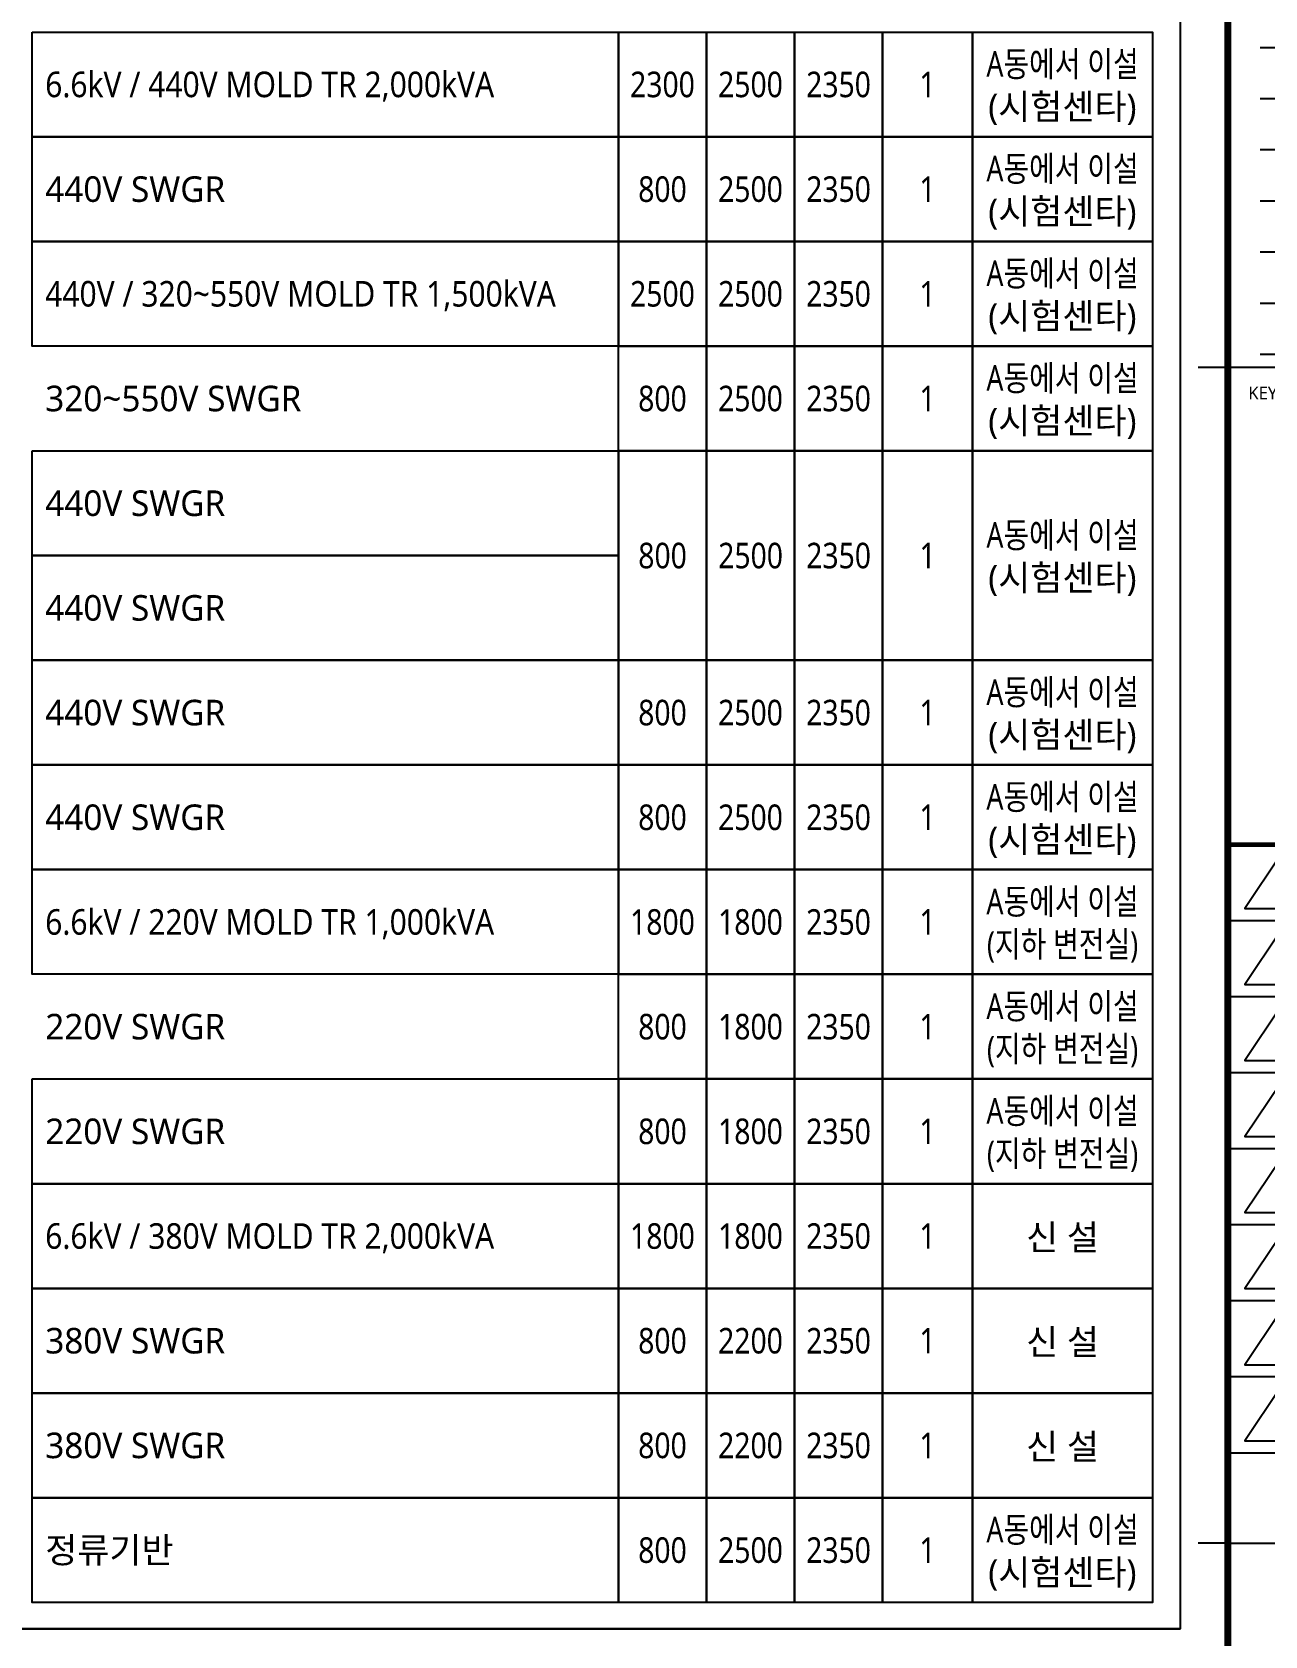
# Model space of a CAD drawing. Header units: millimetres. Extents: x 3355 to 129505, y 4600 to 34300.
# Drawn here: x 75062 to 82297, y 12007 to 21418 of the extents above; entities that cross this region are included whole.
import ezdxf
from ezdxf.enums import TextEntityAlignment as Align
from ezdxf.xclip import XClip

# ---------------------------------------------------------------- set-up
doc = ezdxf.new("R2010")
doc.units = ezdxf.units.MM
doc.header["$LTSCALE"] = 800
doc.header["$XCLIPFRAME"] = 0
for name, pattern in [('CEN', [62, 60, -1, 0, -1]), ('DASH', [0.35, 0.25, -0.1]), ('점선1', [2, 1.25, -0.75])]:
    doc.linetypes.add(name, pattern=pattern)
doc.layers.get('Defpoints').update_dxf_attribs({"color": 167})
for name, color, linetype in [('arch', 8, 'Continuous'), ('MISC', 11, 'Continuous'), ('SYM', 3, 'Continuous'), ('XR-SHEET-SHT', 5, 'Continuous'), ('XREF', 7, 'CEN')]:
    doc.layers.add(name, color=color, linetype=linetype)
doc.layers.add('TXT-1', color=137, linetype='Continuous', plot=False)
doc.layers.add('XR-SHEET-TEMP', color=171, linetype='Continuous', plot=False)
doc.layers.add('건축도면', color=9, linetype='Continuous', lineweight=25)
doc.styles.add('GHS', font='malgun.ttf')
doc.styles.add('XR-SHEET$0$XREF-Form$0$맑은고딕', font='malgun.ttf')
doc.styles.add('스타일1', font='malgun.ttf')

# ---------------------------------------------------------------- blocks, each defined once
blk = doc.blocks.new('XR-FORM-EE', base_point=(461, 408))
at = {"layer": 'Defpoints', "linetype": 'Continuous', "ltscale": 2}
for points in [[(147457, 66911), (163900, 66911)], [(147457, 65711), (163900, 65711)], [(147457, 64511), (163900, 64511)], [(147457, 63311), (163900, 63311)], [(147457, 62111), (163900, 62111)], [(147457, 60911), (163900, 60911)], [(147457, 59711), (163900, 59711)]]:
    blk.add_lwpolyline(points, dxfattribs=at)
at = {"layer": 'XR-SHEET-SHT', "color": 5}
for p, q in [((163900, 59400), (146700, 59400)), ((163900, 48198), (146700, 48198)), ((163900, 46413), (146700, 46413)), ((163900, 44628), (146700, 44628)), ((163900, 42844), (146700, 42844)), ((163900, 41059), (146700, 41059)), ((163900, 39274), (146700, 39274)), ((163900, 37489), (146700, 37489)), ((163900, 35705), (146700, 35705)), ((146700, 33920), (163900, 33920)), ((146700, 31800), (163900, 31800))]:
    blk.add_line(p, q, dxfattribs=at)
for points, const_width in [([(146700, 114600), (146700, 4200)], 160), ([(146700, 48198), (163900, 48198)], 114)]:
    blk.add_lwpolyline(points, dxfattribs=dict(at, const_width=const_width))
at = {"layer": 'XR-SHEET-SHT', "color": 5, "flags": 128}
for points in [[(147937, 47949), (147097, 46700), (148777, 46700)], [(147937, 46165), (147097, 44915), (148777, 44915)], [(147937, 44380), (147097, 43131), (148777, 43131)], [(147937, 42595), (147097, 41346), (148777, 41346)], [(147937, 40810), (147097, 39561), (148777, 39561)], [(147937, 39026), (147097, 37776), (148777, 37776)], [(147937, 37241), (147097, 35992), (148777, 35992)], [(147937, 35456), (147097, 34207), (148777, 34207)]]:
    blk.add_lwpolyline(points, close=True, dxfattribs=at)
at = {"layer": 'XR-SHEET-TEMP'}
for p, q in [((146700, 59400), (146000, 59400)), ((146700, 31800), (146000, 31800))]:
    blk.add_line(p, q, dxfattribs=at)
at = {"layer": 'XR-SHEET-SHT', "color": 7, "style": 'XR-SHEET$0$XREF-Form$0$맑은고딕'}
blk.add_text('KEY PLAN', height=300, dxfattribs=at).set_placement((147180, 58800), align=Align.MIDDLE_LEFT)
blk = doc.blocks.new('XR-현황측량도')
at = {"color": 0}
blk.add_lwpolyline([(154882.8, 74051.1), (160042.8, 76594.1), (166254.5, 77087), (174069.8, 77401.9), (176495.8, 77803.3)], dxfattribs=at)
blk = doc.blocks.new('XR-PLAN', base_point=(461, 408.4))
at = {"layer": 'arch'}
for p, q in [((76900, 42600), (87000, 42600)), ((76900, 42465), (87000, 42465))]:
    blk.add_line(p, q, dxfattribs=at)
at = {"layer": 'arch', "linetype": 'DASH'}
blk.add_lwpolyline([(58193.9, 55900), (41700, 55900), (41700, 43269), (58193.9, 43269)], close=True, dxfattribs=at)
at = {"layer": 'arch'}
ref = blk.add_blockref('XR-현황측량도', (-77510.5, -35338.3), dxfattribs=at)
XClip(ref).set_block_clipping_path([(86810.4680804907, 39538.2997129494), (224210.4680804907, 149938.2997129495)])
at = {"layer": 'TXT-1', "style": '스타일1'}
blk.add_text('I. PLC/Drive 검증시스템 및 신사업 검증시스템', height=300, dxfattribs=at).set_placement((79178.7, 49531.3), align=Align.MIDDLE_CENTER)

msp = doc.modelspace()

# ---------------------------------------------------------------- linework, layer by layer
at = {"layer": 'MISC'}
msp.add_lwpolyline([(81798.90134, 28329.52537), (70825.44102, 28329.52537), (70825.45147, 12049.07127), (81798.91179, 12049.07127)], close=True, dxfattribs=at)

# ---------------------------------------------------------------- block references
at = {"layer": '건축도면', "color": 1, "linetype": '점선1', "ltscale": 0.2}
ref = msp.add_blockref('XR-PLAN', (-6983.32308, -27635.43025), dxfattribs=at)
XClip(ref).set_block_clipping_path([(56227.7345986668, 39479.2603850555), (77438.0684519374, 60194.2361228569)])
ref = msp.add_blockref('XR-PLAN', (35066.67692, -27635.43025), dxfattribs=at)
XClip(ref).set_block_clipping_path([(56227.7345986668, 39479.2603850555), (77438.0684519374, 60194.2361228569)])

# ---------------------------------------------------------------- next in the draw order: wipeouts: each hides what was drawn before it
msp.add_wipeout([(81798.90134, 28329.52537), (70825.44102, 28329.52537), (70825.45147, 12049.07127), (81798.91179, 12049.07127)]).dxf.layer = 'MISC'

# ---------------------------------------------------------------- next in the draw order: linework, layer by layer
at = {"layer": 'SYM'}
for points in [[(74459.78451, 27956.60997), (74832.69991, 28329.52537), (81798.90134, 28329.52537), (81798.91179, 12049.07127)], [(81798.91179, 12049.07127), (70825.45147, 12049.07127), (70825.44101, 27782.05702), (74030.97509, 27782.05702)]]:
    msp.add_lwpolyline(points, dxfattribs=at)
at = {"layer": 'SYM', "color": 6}
for points in [[(75062.48357, 21418.12953), (78504.18046, 21418.13159), (78504.18046, 20803.81535), (75062.48357, 20803.81329)], [(78504.15714, 21418.12953), (79020.71221, 21418.12953), (79020.71221, 20803.81329), (78504.15714, 20803.81329)], [(79020.71221, 21418.12953), (79537.2639, 21418.12953), (79537.2639, 20803.81329), (79020.71221, 20803.81329)], [(79537.2639, 21418.12953), (80053.81548, 21418.12953), (80053.81548, 20803.81329), (79537.2639, 20803.81329)], [(80053.81548, 21418.12953), (80581.30788, 21418.12953), (80581.30788, 20803.81329), (80053.81548, 20803.81329)], [(80581.30788, 21418.12953), (81637.98515, 21418.12953), (81637.98515, 20803.81329), (80581.30788, 20803.81329)], [(75062.48357, 20803.81329), (78504.18046, 20803.81535), (78504.18046, 20189.49911), (75062.48357, 20189.49705)], [(78504.15714, 20803.81329), (79020.71221, 20803.81329), (79020.71221, 20189.49705), (78504.15714, 20189.49705)], [(79020.71221, 20803.81329), (79537.2639, 20803.81329), (79537.2639, 20189.49705), (79020.71221, 20189.49705)], [(79537.2639, 20803.81329), (80053.81548, 20803.81329), (80053.81548, 20189.49705), (79537.2639, 20189.49705)], [(80053.81548, 20803.81329), (80581.30788, 20803.81329), (80581.30788, 20189.49705), (80053.81548, 20189.49705)], [(80581.30788, 20803.81329), (81637.98515, 20803.81329), (81637.98515, 20189.49705), (80581.30788, 20189.49705)], [(75062.48357, 20189.49705), (78504.18046, 20189.49911), (78504.18046, 19575.18287), (75062.48357, 19575.18081)], [(78504.15714, 20189.49705), (79020.71221, 20189.49705), (79020.71221, 19575.18081), (78504.15714, 19575.18081)], [(79020.71221, 20189.49705), (79537.2639, 20189.49705), (79537.2639, 19575.18081), (79020.71221, 19575.18081)], [(79537.2639, 20189.49705), (80053.81548, 20189.49705), (80053.81548, 19575.18081), (79537.2639, 19575.18081)], [(80053.81548, 20189.49705), (80581.30788, 20189.49705), (80581.30788, 19575.18081), (80053.81548, 19575.18081)], [(80581.30788, 20189.49705), (81637.98515, 20189.49705), (81637.98515, 19575.18081), (80581.30788, 19575.18081)], [(78504.15714, 19575.18081), (79020.71221, 19575.18081), (79020.71221, 18960.86457), (78504.15714, 18960.86457)], [(79020.71221, 19575.18081), (79537.2639, 19575.18081), (79537.2639, 18960.86457), (79020.71221, 18960.86457)], [(79537.2639, 19575.18081), (80053.81548, 19575.18081), (80053.81548, 18960.86457), (79537.2639, 18960.86457)], [(80053.81548, 19575.18081), (80581.30788, 19575.18081), (80581.30788, 18960.86457), (80053.81548, 18960.86457)], [(80581.30788, 19575.18081), (81637.98515, 19575.18081), (81637.98515, 18960.86457), (80581.30788, 18960.86457)], [(75062.48847, 18960.86457), (78504.18536, 18960.86663), (78504.18536, 18346.55039), (75062.48847, 18346.54833)], [(78504.15714, 18960.86457), (79020.71221, 18960.86457), (79020.71549, 17732.23209), (78504.16042, 17732.23209)], [(79020.71221, 18960.86457), (79537.2639, 18960.86457), (79537.26717, 17732.23209), (79020.71549, 17732.23209)], [(79537.2639, 18960.86457), (80053.81548, 18960.86457), (80053.81876, 17732.23209), (79537.26717, 17732.23209)], [(80053.81548, 18960.86457), (80581.30788, 18960.86457), (80581.31116, 17732.23209), (80053.81876, 17732.23209)], [(80581.30788, 18960.86457), (81637.98515, 18960.86457), (81637.98843, 17732.23209), (80581.31116, 17732.23209)], [(75062.48847, 18346.54833), (78504.18536, 18346.55039), (78504.18536, 17732.23415), (75062.48847, 17732.23209)], [(75062.48847, 17732.23209), (78504.18536, 17732.23415), (78504.18536, 17117.91791), (75062.48847, 17117.91585)], [(78504.15714, 17732.23209), (79020.71221, 17732.23209), (79020.71221, 17117.91585), (78504.15714, 17117.91585)], [(79020.71221, 17732.23209), (79537.2639, 17732.23209), (79537.2639, 17117.91585), (79020.71221, 17117.91585)], [(79537.2639, 17732.23209), (80053.81548, 17732.23209), (80053.81548, 17117.91585), (79537.2639, 17117.91585)], [(80053.81548, 17732.23209), (80581.30788, 17732.23209), (80581.30788, 17117.91585), (80053.81548, 17117.91585)], [(80581.30788, 17732.23209), (81637.98515, 17732.23209), (81637.98515, 17117.91585), (80581.30788, 17117.91585)], [(75062.50645, 17117.91585), (78504.20334, 17117.91791), (78504.20334, 16503.60168), (75062.50645, 16503.59962)], [(78504.15714, 17117.91585), (79020.71221, 17117.91585), (79020.71221, 16503.59962), (78504.15714, 16503.59962)], [(79020.71221, 17117.91585), (79537.2639, 17117.91585), (79537.2639, 16503.59962), (79020.71221, 16503.59962)], [(79537.2639, 17117.91585), (80053.81548, 17117.91585), (80053.81548, 16503.59962), (79537.2639, 16503.59962)], [(80053.81548, 17117.91585), (80581.30788, 17117.91585), (80581.30788, 16503.59962), (80053.81548, 16503.59962)], [(80581.30788, 17117.91585), (81637.98515, 17117.91585), (81637.98515, 16503.59962), (80581.30788, 16503.59962)], [(75062.49337, 16503.59962), (78504.19026, 16503.60168), (78504.19026, 15889.28544), (75062.49337, 15889.28338)], [(78504.15714, 16503.59962), (79020.71221, 16503.59962), (79020.71221, 15889.28338), (78504.15714, 15889.28338)], [(79020.71221, 16503.59962), (79537.2639, 16503.59962), (79537.2639, 15889.28338), (79020.71221, 15889.28338)], [(79537.2639, 16503.59962), (80053.81548, 16503.59962), (80053.81548, 15889.28338), (79537.2639, 15889.28338)], [(80053.81548, 16503.59962), (80581.30788, 16503.59962), (80581.30788, 15889.28338), (80053.81548, 15889.28338)], [(80581.30788, 16503.59962), (81637.98515, 16503.59962), (81637.98515, 15889.28338), (80581.30788, 15889.28338)], [(78504.15714, 15889.28338), (79020.71221, 15889.28338), (79020.71221, 15274.96714), (78504.15714, 15274.96714)], [(79020.71221, 15889.28338), (79537.2639, 15889.28338), (79537.2639, 15274.96714), (79020.71221, 15274.96714)], [(79537.2639, 15889.28338), (80053.81548, 15889.28338), (80053.81548, 15274.96714), (79537.2639, 15274.96714)], [(80053.81548, 15889.28338), (80581.30788, 15889.28338), (80581.30788, 15274.96714), (80053.81548, 15274.96714)], [(80581.30788, 15889.28338), (81637.98515, 15889.28338), (81637.98515, 15274.96714), (80581.30788, 15274.96714)], [(75062.49827, 15274.96714), (78504.19516, 15274.9692), (78504.19516, 14660.65296), (75062.49827, 14660.6509)], [(78504.15714, 15274.96714), (79020.71221, 15274.96714), (79020.71221, 14660.6509), (78504.15714, 14660.6509)], [(79020.71221, 15274.96714), (79537.2639, 15274.96714), (79537.2639, 14660.6509), (79020.71221, 14660.6509)], [(79537.2639, 15274.96714), (80053.81548, 15274.96714), (80053.81548, 14660.6509), (79537.2639, 14660.6509)], [(80053.81548, 15274.96714), (80581.30788, 15274.96714), (80581.30788, 14660.6509), (80053.81548, 14660.6509)], [(80581.30788, 15274.96714), (81637.98515, 15274.96714), (81637.98515, 14660.6509), (80581.30788, 14660.6509)], [(75062.49827, 14660.6509), (78504.19516, 14660.65296), (78504.19516, 14046.33672), (75062.49827, 14046.33466)], [(78504.15714, 14660.6509), (79020.71221, 14660.6509), (79020.71221, 14046.33466), (78504.15714, 14046.33466)], [(79020.71221, 14660.6509), (79537.2639, 14660.6509), (79537.2639, 14046.33466), (79020.71221, 14046.33466)], [(79537.2639, 14660.6509), (80053.81548, 14660.6509), (80053.81548, 14046.33466), (79537.2639, 14046.33466)], [(80053.81548, 14660.6509), (80581.30788, 14660.6509), (80581.30788, 14046.33466), (80053.81548, 14046.33466)], [(80581.30788, 14660.6509), (81637.98515, 14660.6509), (81637.98515, 14046.33466), (80581.30788, 14046.33466)], [(75062.49827, 14046.33466), (78504.19516, 14046.33672), (78504.19516, 13432.02048), (75062.49827, 13432.01842)], [(78504.15714, 14046.33466), (79020.71221, 14046.33466), (79020.71221, 13432.01842), (78504.15714, 13432.01842)], [(79020.71221, 14046.33466), (79537.2639, 14046.33466), (79537.2639, 13432.01842), (79020.71221, 13432.01842)], [(79537.2639, 14046.33466), (80053.81548, 14046.33466), (80053.81548, 13432.01842), (79537.2639, 13432.01842)], [(80053.81548, 14046.33466), (80581.30788, 14046.33466), (80581.30788, 13432.01842), (80053.81548, 13432.01842)], [(80581.30788, 14046.33466), (81637.98515, 14046.33466), (81637.98515, 13432.01842), (80581.30788, 13432.01842)], [(75062.49827, 13432.01842), (78504.19516, 13432.02048), (78504.19516, 12817.70424), (75062.49827, 12817.70218)], [(78504.15714, 13432.01842), (79020.71221, 13432.01842), (79020.71221, 12817.70218), (78504.15714, 12817.70218)], [(79020.71221, 13432.01842), (79537.2639, 13432.01842), (79537.2639, 12817.70218), (79020.71221, 12817.70218)], [(79537.2639, 13432.01842), (80053.81548, 13432.01842), (80053.81548, 12817.70218), (79537.2639, 12817.70218)], [(80053.81548, 13432.01842), (80581.30788, 13432.01842), (80581.30788, 12817.70218), (80053.81548, 12817.70218)], [(80581.30788, 13432.01842), (81637.98515, 13432.01842), (81637.98515, 12817.70218), (80581.30788, 12817.70218)], [(75062.47227, 12817.70218), (78504.16917, 12817.70424), (78504.16917, 12203.388), (75062.47227, 12203.38594)], [(78504.15893, 12817.70218), (79020.71399, 12817.70218), (79020.71399, 12203.38594), (78504.15893, 12203.38594)], [(79020.71399, 12817.70218), (79537.26568, 12817.70218), (79537.26568, 12203.38594), (79020.71399, 12203.38594)], [(79537.26568, 12817.70218), (80053.81726, 12817.70218), (80053.81726, 12203.38594), (79537.26568, 12203.38594)], [(80053.81726, 12817.70218), (80581.30966, 12817.70218), (80581.30966, 12203.38594), (80053.81726, 12203.38594)], [(80581.30966, 12817.70218), (81637.98693, 12817.70218), (81637.98693, 12203.38594), (80581.30966, 12203.38594)]]:
    msp.add_lwpolyline(points, close=True, dxfattribs=at)

# ---------------------------------------------------------------- next in the draw order: block references
at = {"layer": 'XREF', "xscale": 0.25, "yscale": 0.25, "zscale": 0.25}
msp.add_blockref('XR-FORM-EE', (45519.85398, 4702.54534), dxfattribs=at)

# ---------------------------------------------------------------- next in the draw order: texts
at = {"layer": 'SYM', "style": 'GHS', "width": 0.8}
for s, p in [('A동에서 이설', (81109.64651, 21231.22155)), ('A동에서 이설', (81109.64651, 20616.90532)), ('A동에서 이설', (81109.64651, 20002.58908)), ('A동에서 이설', (81109.64651, 19388.27284)), ('A동에서 이설', (81109.64815, 18466.79848)), ('A동에서 이설', (81109.64651, 17545.32412)), ('A동에서 이설', (81109.64651, 16931.00788)), ('A동에서 이설', (81109.64651, 16316.69164)), ('(지하 변전실)', (81109.64651, 16066.291)), ('A동에서 이설', (81109.64651, 15702.3754)), ('(지하 변전실)', (81109.64651, 15451.97476)), ('A동에서 이설', (81109.64651, 15088.05916)), ('(지하 변전실)', (81109.64651, 14837.65852)), ('A동에서 이설', (81109.65008, 12630.7942))]:
    msp.add_text(s, height=150, dxfattribs=at).set_placement(p, align=Align.MIDDLE_CENTER)
at = {"layer": 'SYM', "style": 'GHS', "width": 0.9}
for s, p in [('6.6kV / 440V MOLD TR 2,000kVA', (75139.72951, 21110.96661)), ('440V / 320~550V MOLD TR 1,500kVA', (75139.72951, 19882.33413)), ('6.6kV / 220V MOLD TR 1,000kVA', (75139.74258, 16196.4367)), ('6.6kV / 380V MOLD TR 2,000kVA', (75139.77155, 14353.48798))]:
    msp.add_text(s, height=150, dxfattribs=at).set_placement(p, align=Align.MIDDLE_LEFT)
at = {"layer": 'SYM', "style": 'GHS', "width": 0.85}
for s, p in [('2300', (78761.90687, 21110.97141)), ('2500', (79278.45856, 21110.98917)), ('2350', (79795.01024, 21110.98917)), ('1', (80317.03229, 21110.97141)), ('800', (78761.90687, 20496.65517)), ('2500', (79278.45856, 20496.67293)), ('2350', (79795.01024, 20496.67293)), ('1', (80317.03229, 20496.65517)), ('2500', (78761.90687, 19882.33893)), ('2500', (79278.45856, 19882.35669)), ('2350', (79795.01024, 19882.35669)), ('1', (80317.03229, 19882.33893)), ('800', (78761.90687, 19268.02269)), ('2500', (79278.45856, 19268.04045)), ('2350', (79795.01024, 19268.04045)), ('1', (80317.03229, 19268.02269)), ('800', (78762.43632, 18346.54833)), ('2500', (79278.98969, 18346.54833)), ('2350', (79795.54133, 18346.54833)), ('1', (80317.56332, 18346.54833)), ('800', (78761.90687, 17425.07397)), ('2500', (79278.45856, 17425.09173)), ('2350', (79795.01024, 17425.09173)), ('1', (80317.03229, 17425.07397)), ('800', (78761.90687, 16810.75773)), ('2500', (79278.45856, 16810.77549)), ('2350', (79795.01024, 16810.77549)), ('1', (80317.03229, 16810.75773)), ('1800', (78761.90687, 16196.4415)), ('1800', (79278.45856, 16196.45925)), ('2350', (79795.01024, 16196.45925)), ('1', (80317.03229, 16196.4415)), ('800', (78761.90687, 15582.12526)), ('1800', (79278.45856, 15582.14301)), ('2350', (79795.01024, 15582.14301)), ('1', (80317.03229, 15582.12526)), ('800', (78761.90687, 14967.80902)), ('1800', (79278.45856, 14967.82677)), ('2350', (79795.01024, 14967.82677)), ('1', (80317.03229, 14967.80902)), ('1800', (78761.90687, 14353.49278)), ('1800', (79278.45856, 14353.51054)), ('2350', (79795.01024, 14353.51054)), ('1', (80317.03229, 14353.49278)), ('800', (78761.90687, 13739.17654)), ('2200', (79278.45856, 13739.1943)), ('2350', (79795.01024, 13739.1943)), ('1', (80317.03229, 13739.17654)), ('800', (78761.90687, 13124.8603)), ('2200', (79278.45856, 13124.87806)), ('2350', (79795.01024, 13124.87806)), ('1', (80317.03229, 13124.8603)), ('800', (78761.91043, 12510.54406)), ('2500', (79278.46212, 12510.56182)), ('2350', (79795.0138, 12510.56182)), ('1', (80317.03585, 12510.54406))]:
    msp.add_text(s, height=150, dxfattribs=at).set_placement(p, align=Align.MIDDLE)
at = {"layer": 'SYM', "style": 'GHS'}
for s, p in [('(시험센타)', (81108.62586, 20980.82091)), ('(시험센타)', (81108.62586, 20366.50467)), ('(시험센타)', (81108.62586, 19752.18844)), ('(시험센타)', (81108.62586, 19137.8722)), ('(시험센타)', (81108.6275, 18216.39784)), ('(시험센타)', (81108.62586, 17294.92348)), ('(시험센타)', (81108.62586, 16680.60724)), ('신 설', (81109.64651, 14346.24613)), ('신 설', (81109.64651, 13731.92989)), ('신 설', (81109.64651, 13117.61365)), ('(시험센타)', (81108.62942, 12380.39356))]:
    msp.add_text(s, height=150, dxfattribs=at).set_placement(p, align=Align.MIDDLE_CENTER)
for s, p in [('440V SWGR', (75139.73278, 20496.65037)), ('320~550V SWGR', (75139.7185, 19268.01789)), ('440V SWGR', (75139.75199, 18653.70166)), ('440V SWGR', (75139.75377, 18039.38542)), ('440V SWGR', (75139.75555, 17425.06918)), ('440V SWGR', (75139.75312, 16810.75294)), ('220V SWGR', (75139.74258, 15582.12046)), ('220V SWGR', (75139.74748, 14967.80422)), ('380V SWGR', (75139.77647, 13739.17174)), ('380V SWGR', (75139.77647, 13124.8555)), ('정류기반', (75139.78181, 12510.53926))]:
    msp.add_text(s, height=150, dxfattribs=at).set_placement(p, align=Align.MIDDLE_LEFT)

doc.saveas('drawing.dxf')
